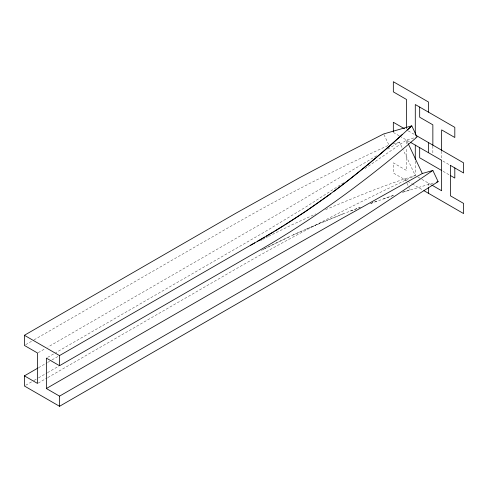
<?xml version="1.0" encoding="UTF-8"?>
<svg xmlns="http://www.w3.org/2000/svg" width="488" height="488" viewBox="0 0 488 488"><rect width="100%" height="100%" fill="white"/><g stroke="black" fill="none" stroke-linecap="round" stroke-linejoin="round"><path stroke-width="0.37" stroke-dasharray="2.44 1.83" d="M364.871 168.622L406.504 140.038L416.343 137.195M343.595 182.774L305.433 207.229L264.563 231.989L55.998 352.543M387.783 149.084L399.477 142.063L403.027 149.578M376.614 155.782L274.347 216.239L47.861 347.096M25.687 344.687L33.398 340.234M34.038 339.861L218.142 233.575C273.335 201.373 330.162 172.014 388.259 145.424M38.216 352.665L45.286 348.585M47.647 357.362L55.358 352.909M38.54 367.696L46.891 362.871M47.531 362.499L51.392 360.272M52.033 359.906L58.456 356.191M25.687 385.258L33.428 380.786M34.038 380.433L37.942 378.182M38.54 377.84L47.074 372.911M47.531 372.643L58.847 366.11M38.216 383.092L47.214 377.901M47.861 377.529L231.324 271.609C291.116 236.747 352.763 205.186 415.288 175.54L415.288 160.32M260.281 240.657L262.062 239.724M262.66 239.413L265.039 238.174M261.379 250.417L264.057 249.026M266.234 237.558L268.022 236.637M268.62 236.332L292.135 224.742L315.974 213.835M263.526 249.301L289.841 236.479M264.716 248.697C295.795 232.892 327.973 219.338 360.638 207.193M292.952 235.045L302.34 230.806M305.488 229.415L343.918 213.537M325.6 209.645C355.118 197.353 384.684 184.854 415.288 175.54L403.35 150.261M350.427 211.023L359.583 207.565M370.575 203.514L394.536 195.029M370.758 203.435L376.705 201.282M383.33 198.921L394.639 194.974M402.277 192.382L434.521 182.664M403.32 191.998L410.018 189.734L409.09 187.77M393.151 143.893L399.477 142.063M408.291 130.924L414.147 134.31M393.328 132.431L399.257 135.853M399.837 136.189L409.597 141.819M442.958 161.083L449.546 164.889M443.104 171.312L449.613 175.07M417.923 177.059L421.217 178.962M421.876 179.34L431.099 184.665M406.992 180.889L393.328 173.002L393.328 162.858L406.504 170.464L406.504 147.644M407.645 181.268L411.549 183.519M412.195 183.897L423.261 190.283M407.797 142.77L406.504 140.038L406.504 144.601M383.977 134.609L388.936 145.107M404.747 178.577L406.608 182.518M406.919 183.171L408.779 187.111M441.64 151.195L441.64 160.32M432.856 146.119L432.856 153.732M428.464 183.146L428.464 186.764"/><path stroke-width="0.73" d="M407.108 130.137L411.774 125.837L417.045 136.994C365.408 181.67 309.984 222.095 250.387 255.523L59.536 365.713L46.36 358.107L46.36 388.533L59.536 396.14L253.284 284.278C314.851 249.118 374.357 210.493 432.856 170.464L438.126 181.621C378.2 219.826 317.81 257.341 256.182 292.751L59.536 406.284L24.4 386.002L24.4 375.858L37.893 368.068M402.417 134.413C380.274 154.531 357.399 173.862 333.408 191.747M330.803 193.681L306.812 210.615L284.687 224.944M283.278 225.822L274.793 231.013M273.371 231.873L266.228 236.131M264.795 236.979L257.603 241.194M250.387 245.379L254.718 242.871M24.4 375.858L37.576 383.464L37.576 353.037L24.4 345.431L24.4 335.286L235.429 213.488L299.791 177.608L342.43 155.031L383.666 133.95L411.774 125.837C363.481 171.172 310.545 211.719 252.656 244.067L59.536 355.569L59.536 365.713M46.36 388.533L254.602 268.321L343.369 217.721L422.315 173.508L432.856 170.464M436.687 182.036L438.126 181.621M404.528 128.753L393.328 122.287L393.328 131.705M415.453 135.06L463.6 162.858L463.6 173.002L450.204 165.267M410.243 142.197L441.64 160.32L441.64 190.753L431.758 185.044M441.805 170.562L419.68 157.789L419.68 147.644M450.259 175.442L454.816 178.071L454.816 167.927M423.907 190.655L463.6 213.573L463.6 203.429L450.424 195.822L450.424 165.395M24.4 335.286L59.536 355.569M408.114 143.454L422.315 173.508M441.64 150.432L441.64 129.893L454.816 137.5L454.816 127.356L415.288 104.536L415.288 134.206M432.856 145.363L432.856 124.824L419.68 117.218L419.68 107.073M428.464 112.142L428.464 101.998L393.328 81.716L393.328 91.86L406.504 99.467L406.504 128.374M428.464 142.569L428.464 152.713M428.464 187.49L428.464 193.285M415.288 145.107L415.288 159.564M59.536 396.14L59.536 406.284"/></g></svg>
